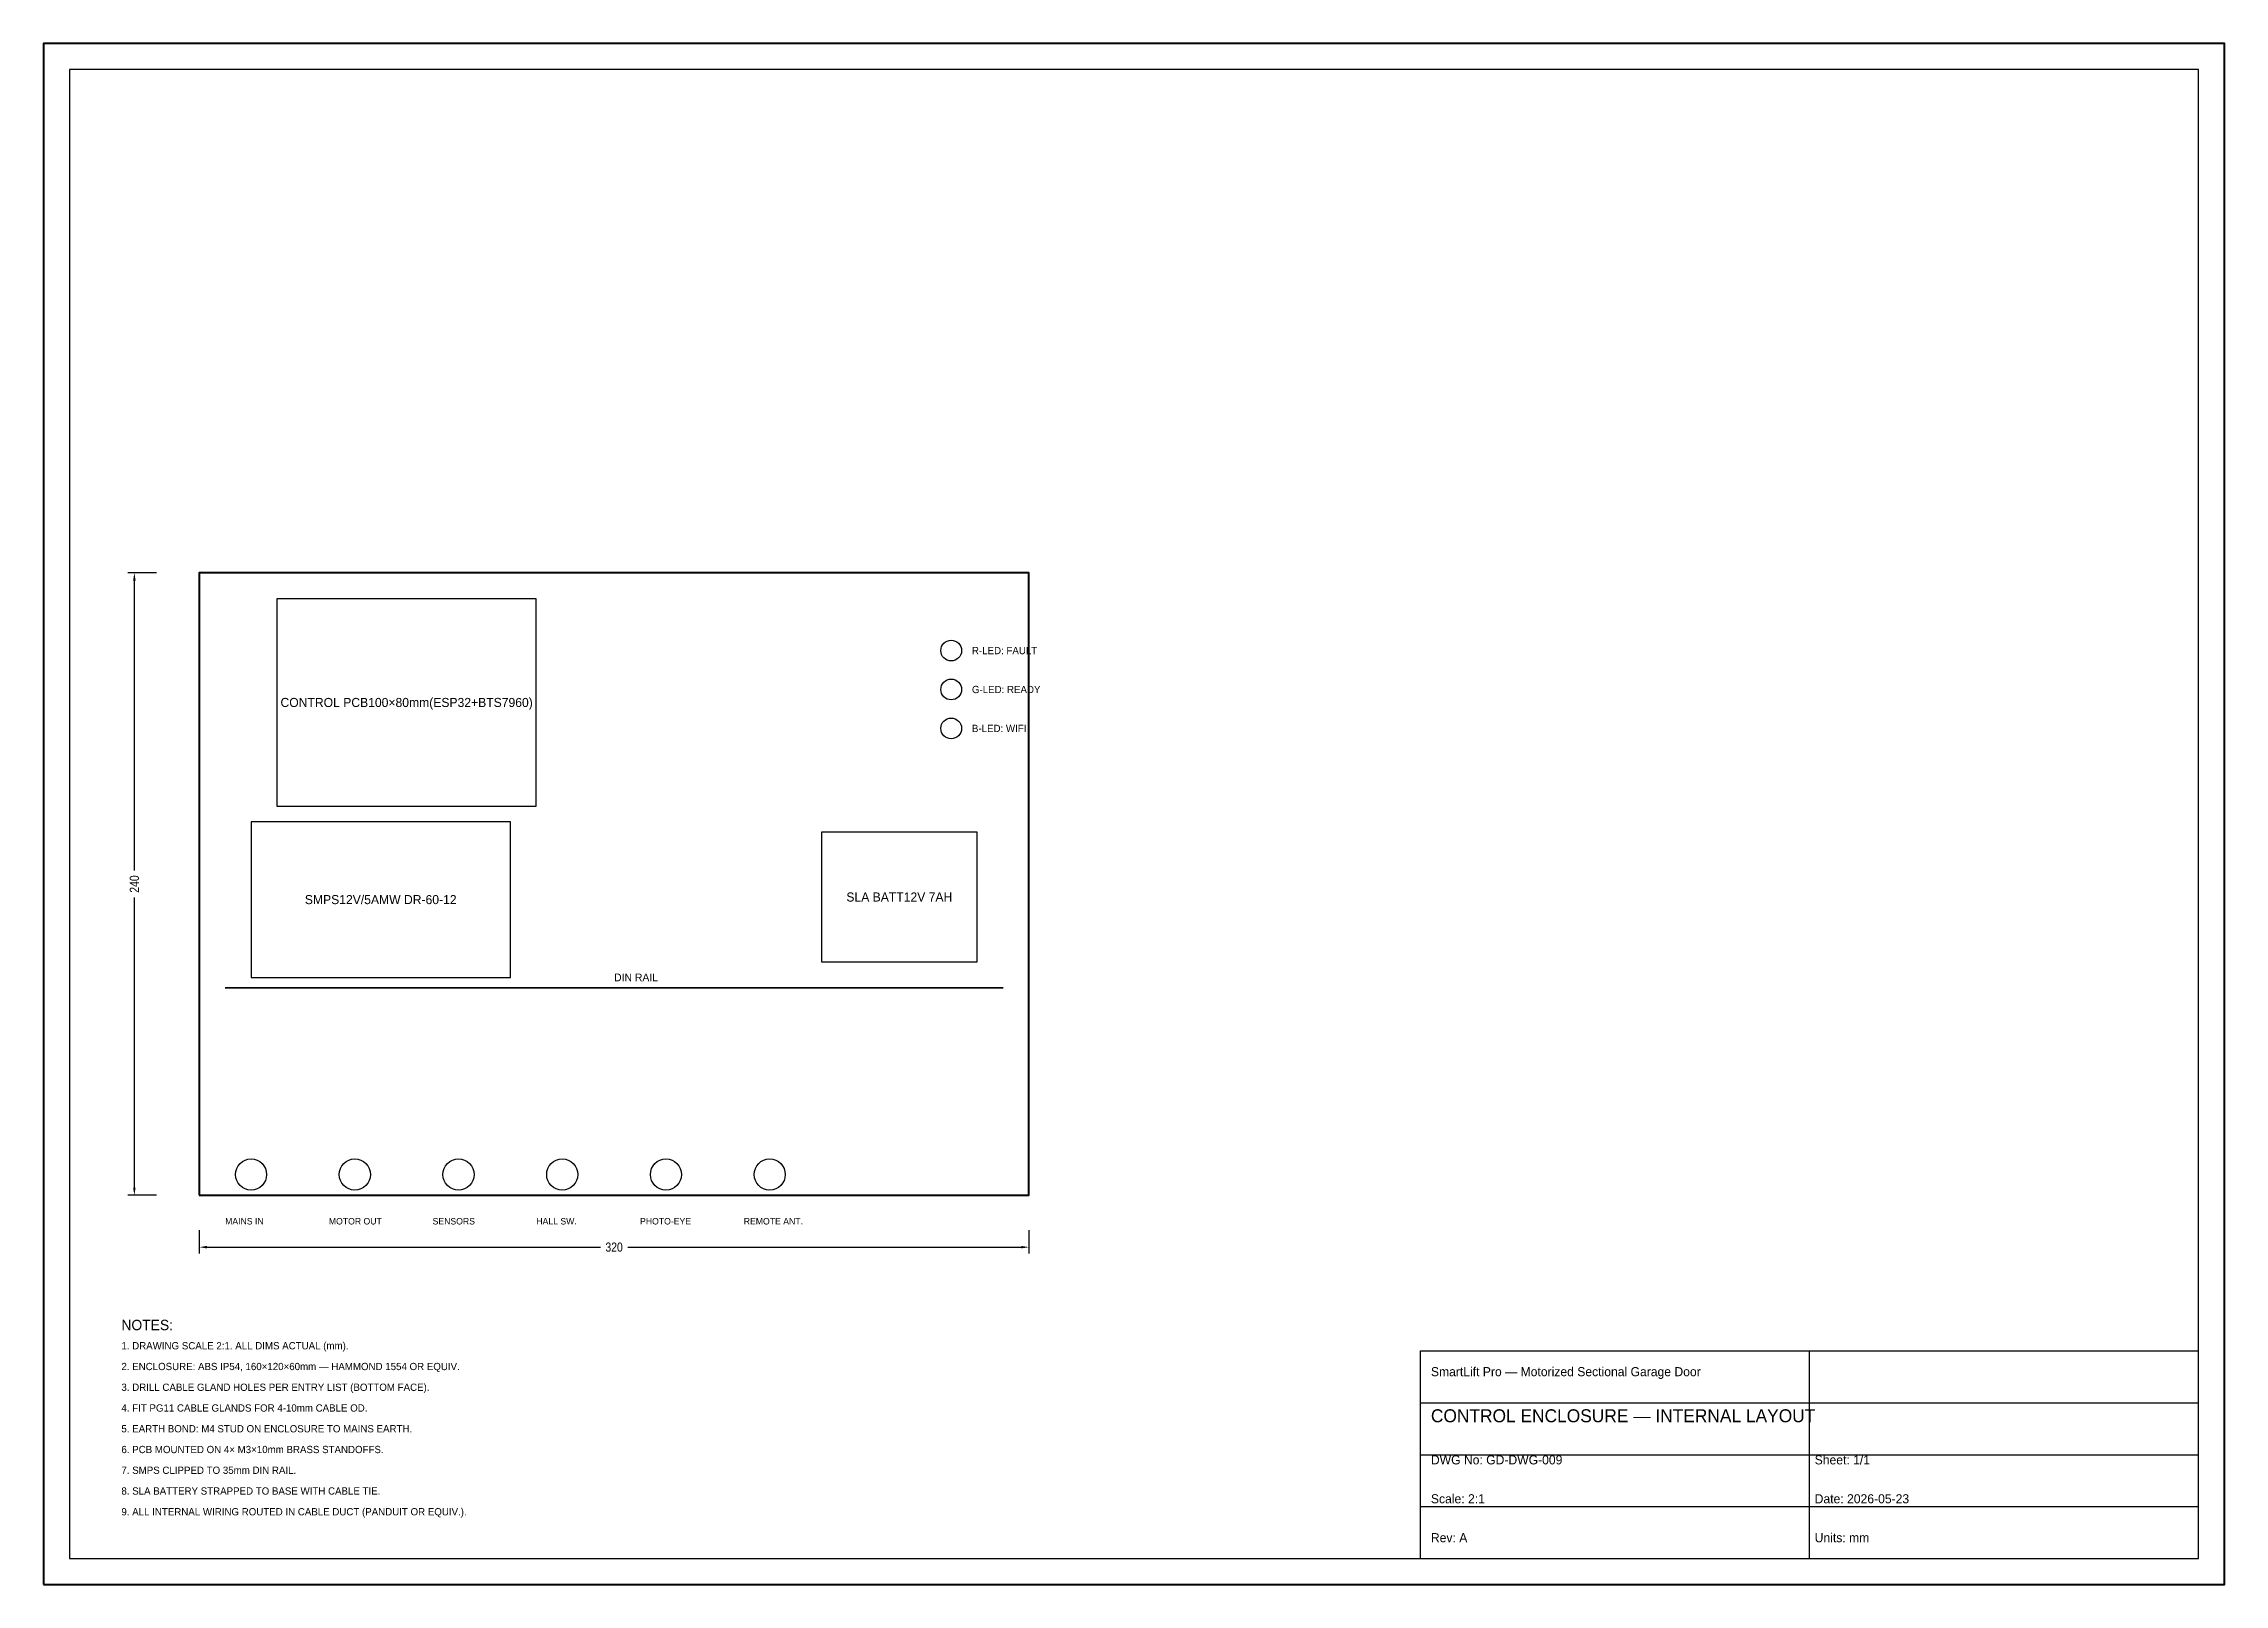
# Model space of a CAD drawing. Header units: millimetres. Extents: x 0 to 841, y 0 to 594.
import ezdxf
from ezdxf.enums import TextEntityAlignment as Align

# ---------------------------------------------------------------- set-up
doc = ezdxf.new("R2010")
doc.units = ezdxf.units.MM
for name, color, linetype in [('ANNOTATION', 5, 'Continuous'), ('DIM', 2, 'Continuous'), ('NOTES', 3, 'Continuous'), ('OUTLINE', 7, 'Continuous'), ('TITLE', 6, 'Continuous')]:
    doc.layers.add(name, color=color, linetype=linetype)
doc.styles.add('OpenSansCondensed-Light', font='OpenSansCondensed-Light.ttf')
doc.dimstyles.get("Standard").update_dxf_attribs({"dimtxt": 3.5, "dimasz": 3, "dimexe": 2.5, "dimexo": 1.5, "dimgap": 1, "dimtad": 1, "dimcen": 2.5, "dimazin": 3, "dimtfac": 1, "dimtmove": 0, "dimatfit": 3})

# ---------------------------------------------------------------- blocks, each defined once
blk = doc.blocks.new('_CLOSEDFILLED')
at = {"color": 0, "linetype": 'BYBLOCK'}
blk.add_solid([(-1, 0.16), (0, 0), (-1, -0.16)], dxfattribs=at)
blk = doc.blocks.new('*D1')
for p, q in [((60, 136.5), (60, 127.5)), ((380, 136.5), (380, 127.5)), ((63, 130), (214.75, 130)), ((225.25, 130), (377, 130))]:
    blk.add_line(p, q)
at = {"layer": 'Defpoints'}
for p in [(60, 138), (380, 138), (60, 130)]:
    blk.add_point(p, dxfattribs=at)
at = {"layer": 'DIM', "xscale": 3, "yscale": 3, "rotation": 180}
blk.add_blockref('_CLOSEDFILLED', (60, 130), dxfattribs=at)
at = {"layer": 'DIM', "xscale": 3, "yscale": 3}
blk.add_blockref('_CLOSEDFILLED', (380, 130), dxfattribs=at)
at = {"layer": 'DIM', "insert": (220, 130), "char_height": 3.5, "attachment_point": 5, "style": 'OpenSansCondensed-Light'}
blk.add_mtext('320', dxfattribs=at)
blk = doc.blocks.new('*D2')
for p, q in [((43.5, 390), (32.5, 390)), ((35, 275.25), (35, 387)), ((35, 153), (35, 264.75)), ((43.5, 150), (32.5, 150))]:
    blk.add_line(p, q)
at = {"layer": 'Defpoints'}
for p in [(45, 390), (35, 150), (45, 150)]:
    blk.add_point(p, dxfattribs=at)
at = {"layer": 'DIM', "xscale": 3, "yscale": 3}
for p, rotation in [((35, 390), 90), ((35, 150), 270)]:
    blk.add_blockref('_CLOSEDFILLED', p, dxfattribs=dict(at, rotation=rotation))
at = {"layer": 'DIM', "insert": (35, 270), "char_height": 3.5, "attachment_point": 5, "rotation": 90, "style": 'OpenSansCondensed-Light'}
blk.add_mtext('240', dxfattribs=at)

msp = doc.modelspace()

# ---------------------------------------------------------------- linework, layer by layer
at = {"layer": 'OUTLINE', "lineweight": 35}
msp.add_line((70, 230), (370, 230), dxfattribs=at)
at = {"layer": 'OUTLINE', "lineweight": 70}
msp.add_lwpolyline([(60, 150), (380, 150), (380, 390), (60, 390), (60, 150)], dxfattribs=at)
at = {"layer": 'OUTLINE', "lineweight": 25}
for points in [[(90, 300), (190, 300), (190, 380), (90, 380), (90, 300)], [(80, 234), (180, 234), (180, 294), (80, 294), (80, 234)], [(300, 240), (360, 240), (360, 290), (300, 290), (300, 240)]]:
    msp.add_lwpolyline(points, dxfattribs=at)
at = {"layer": 'OUTLINE'}
for centre, radius in [((350, 360), 4), ((350, 345), 4), ((350, 330), 4), ((80, 158), 6), ((120, 158), 6), ((160, 158), 6), ((200, 158), 6), ((240, 158), 6), ((280, 158), 6)]:
    msp.add_circle(centre, radius, dxfattribs=at)
at = {"layer": 'TITLE'}
for p, q in [((531, 90), (831, 90)), ((531, 10), (531, 90)), ((681, 10), (681, 90)), ((531, 70), (831, 70)), ((531, 50), (831, 50)), ((531, 30), (831, 30)), ((531, 10), (831, 10))]:
    msp.add_line(p, q, dxfattribs=at)
at = {"layer": 'TITLE', "lineweight": 50}
msp.add_lwpolyline([(0, 0), (841, 0), (841, 594), (0, 594), (0, 0)], dxfattribs=at)
at = {"layer": 'TITLE', "lineweight": 25}
msp.add_lwpolyline([(10, 10), (831, 10), (831, 584), (10, 584), (10, 10)], dxfattribs=at)

# ---------------------------------------------------------------- texts
at = {"layer": 'ANNOTATION'}
for s, p in [('CONTROL PCB100×80mm(ESP32+BTS7960)', (140, 340)), ('SMPS12V/5AMW DR-60-12', (130, 264)), ('SLA BATT12V 7AH', (330, 265))]:
    msp.add_text(s, height=3.5, dxfattribs=at).set_placement(p, align=Align.MIDDLE_CENTER)
at = {"layer": 'NOTES'}
for s, height, p in [('R-LED: FAULT', 2.8, (358, 360)), ('G-LED: READY', 2.8, (358, 345)), ('B-LED: WIFI', 2.8, (358, 330)), ('DIN RAIL', 3, (220, 234)), ('MAINS IN', 2.5, (70, 140)), ('MOTOR OUT', 2.5, (110, 140)), ('SENSORS', 2.5, (150, 140)), ('HALL SW.', 2.5, (190, 140)), ('PHOTO-EYE', 2.5, (230, 140)), ('REMOTE ANT.', 2.5, (270, 140)), ('NOTES:', 4, (30, 100)), ('1. DRAWING SCALE 2:1. ALL DIMS ACTUAL (mm).', 2.8, (30, 92)), ('2. ENCLOSURE: ABS IP54, 160×120×60mm — HAMMOND 1554 OR EQUIV.', 2.8, (30, 84)), ('3. DRILL CABLE GLAND HOLES PER ENTRY LIST (BOTTOM FACE).', 2.8, (30, 76)), ('4. FIT PG11 CABLE GLANDS FOR 4-10mm CABLE OD.', 2.8, (30, 68)), ('5. EARTH BOND: M4 STUD ON ENCLOSURE TO MAINS EARTH.', 2.8, (30, 60)), ('6. PCB MOUNTED ON 4× M3×10mm BRASS STANDOFFS.', 2.8, (30, 52)), ('7. SMPS CLIPPED TO 35mm DIN RAIL.', 2.8, (30, 44)), ('8. SLA BATTERY STRAPPED TO BASE WITH CABLE TIE.', 2.8, (30, 36)), ('9. ALL INTERNAL WIRING ROUTED IN CABLE DUCT (PANDUIT OR EQUIV.).', 2.8, (30, 28))]:
    msp.add_text(s, height=height, dxfattribs=at).set_placement(p, align=Align.MIDDLE_LEFT)
at = {"layer": 'TITLE'}
for s, height, p in [('SmartLift Pro — Motorized Sectional Garage Door', 3.5, (535, 82)), ('CONTROL ENCLOSURE — INTERNAL LAYOUT', 5, (535, 65)), ('DWG No: GD-DWG-009', 3.5, (535, 48)), ('Sheet: 1/1', 3.5, (683, 48)), ('Scale: 2:1', 3.5, (535, 33)), ('Date: 2026-05-23', 3.5, (683, 33)), ('Rev: A', 3.5, (535, 18)), ('Units: mm', 3.5, (683, 18))]:
    msp.add_text(s, height=height, dxfattribs=at).set_placement(p, align=Align.MIDDLE_LEFT)

# ---------------------------------------------------------------- dimensions: what is measured, and where the dimension line sits
at = {"layer": 'DIM'}
dim = msp.add_linear_dim(base=(35, 150), p1=(45, 150), p2=(45, 390), angle=90, dimstyle='Standard', dxfattribs=at)
dim.commit()
dim.dimension.update_dxf_attribs({"geometry": '*D2', "text_midpoint": (35, 270)})
dim = msp.add_linear_dim(base=(60, 130), p1=(60, 138), p2=(380, 138), dimstyle='Standard', dxfattribs=at)
dim.commit()
dim.dimension.update_dxf_attribs({"geometry": '*D1', "text_midpoint": (220, 130)})

doc.saveas('drawing.dxf')
